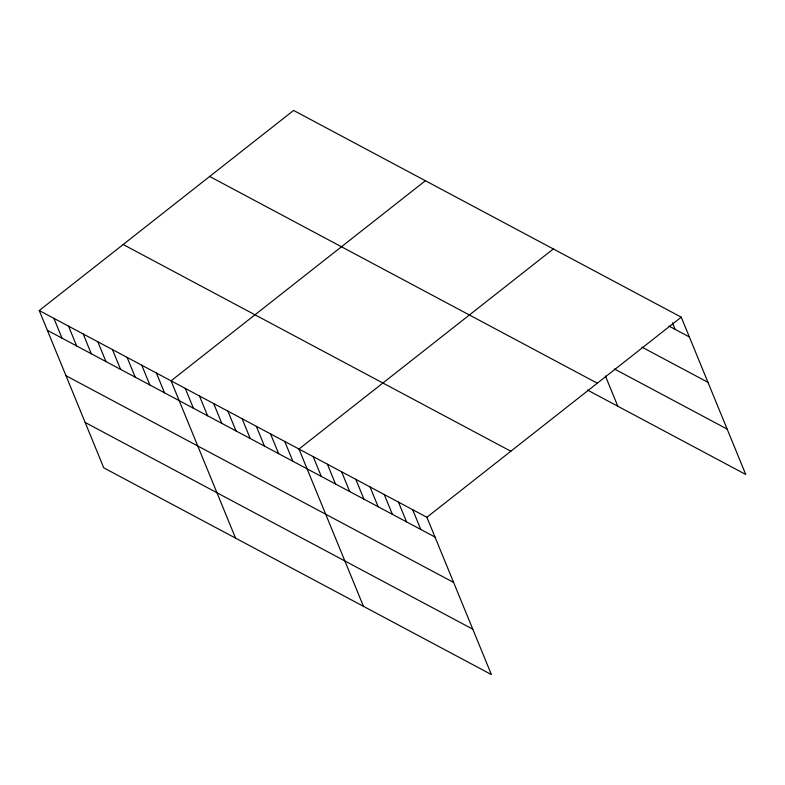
<?xml version="1.0" encoding="UTF-8"?>
<svg xmlns="http://www.w3.org/2000/svg" width="785" height="785" viewBox="0 0 785 785"><rect width="100%" height="100%" fill="white"/><g stroke="black" fill="none" stroke-linecap="round" stroke-linejoin="round"><path stroke-width="1.18" d="M39.25 310.536L426.893 517.276L491.4 674.56L103.757 467.831L39.25 310.536L293.6 110.44L681.243 317.169L745.75 474.464L587.366 389.998M425.401 180.727L171.051 380.833L235.559 538.117M553.317 248.953L298.967 449.049L363.475 606.344M426.893 517.276L681.243 317.169M669.056 326.128L689.358 336.961M641.973 347.137L707.962 382.334M614.449 368.979L727.136 429.081M209.664 176.468L597.307 383.208M123.186 244.508L510.829 451.238M47.365 330.328L435.008 537.058M65.979 375.701L453.612 582.441M85.153 422.448L472.796 629.187M672.441 322.782L675.139 329.376M605.421 375.986L617.824 406.237M412.674 509.701L420.789 529.482M398.466 502.115L406.581 521.897M384.248 494.53L392.363 514.322M370.039 486.955L378.154 506.737M355.821 479.37L363.936 499.162M341.612 471.795L349.727 491.577M327.394 464.21L335.509 484.002M313.186 456.635L321.3 476.416M284.759 441.474L292.874 461.256M270.54 433.889L278.655 453.681M256.332 426.314L264.447 446.096M242.114 418.729L250.229 438.521M227.905 411.154L236.02 430.936M213.687 403.568L221.802 423.35M199.478 395.993L207.593 415.775M185.26 388.408L193.375 408.19M156.401 373.022L164.516 392.804M141.761 365.211L149.876 384.993M127.111 357.401L135.226 377.183M112.471 349.59L120.586 369.372M97.831 341.779L105.946 361.561M83.181 333.968L91.296 353.75M68.54 326.158L76.655 345.94M53.89 318.347L62.005 338.129"/></g></svg>
